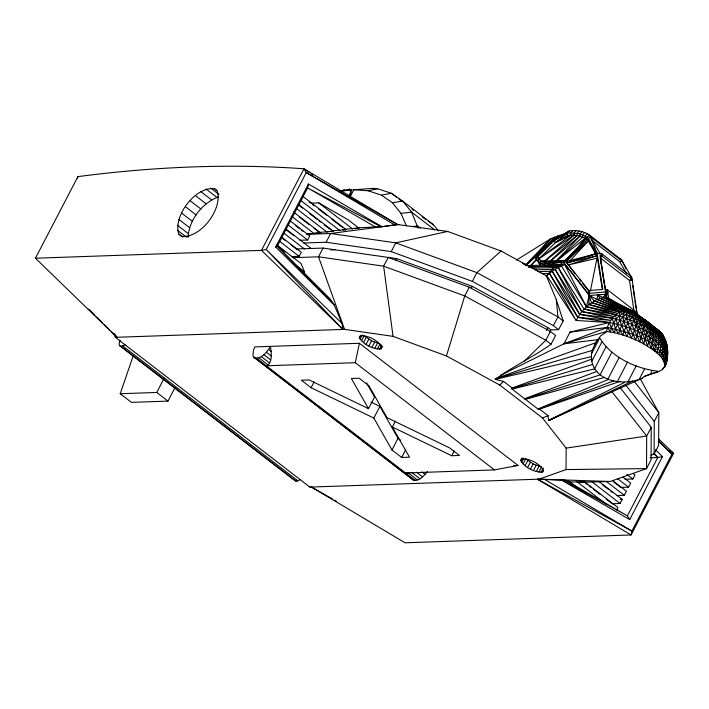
<?xml version="1.0" encoding="UTF-8"?>
<svg xmlns="http://www.w3.org/2000/svg" width="709" height="709" viewBox="0 0 709 709"><rect width="100%" height="100%" fill="white"/><g stroke="black" fill="none" stroke-linecap="round" stroke-linejoin="round"><path stroke-width="1.06" d="M115.354 337.324L309.877 487.101L539.079 479.16L566.057 469.571L566.163 448.123L542.5 417.973L499.774 385.067L446.44 355.945L393.052 336.35L344.556 329.375L115.354 337.324L113.688 333.354M620.038 387.504L651.234 427.279L651.075 459.857L646.528 468.596L610.298 481.482L578.792 482.306M651.004 455.134L654.115 454.026L654.265 421.447L658.821 412.709L640.324 378.925M214.508 188.709L217.176 191.022C222.998 208.987 200.55 238.667 181.415 236.319L178.739 234.005C172.925 216.041 195.374 186.361 214.508 188.709L216.981 190.615M188.089 237.471C188.948 219.914 202.198 202.792 218.602 196.854M631.914 277.91L631.116 276.368L601.87 253.849L599.938 253.29L597.173 253.414L563.478 262.295L541.011 261.134L537.697 256.755L535.322 257.704L540.462 265.131L535.322 257.704L553.64 239.731L569.46 230.904L554.234 240.519L537.697 256.755L538.831 258.891L555.386 242.673L567.43 235.344L567.457 233.101L569.46 230.904C576.825 229.955 584.712 231.267 590.659 235.937L621.385 259.698L631.914 277.91L637.391 315.425M586.662 239.066L580.024 236.062L574.06 235.113L538.831 258.891L570.816 235.087L570.851 232.836L572.845 230.647M544.609 261.116L574.06 235.113L574.086 232.871L576.089 230.673M549.794 261.577L577.126 235.441L577.153 233.199L579.156 231.001M555.829 261.275L580.024 236.062L580.051 233.819L582.054 231.621M578.544 246.829L585.244 238.171L585.271 235.929L587.274 233.731M587.389 238.765L587.406 237.267L589.409 235.078L599.938 253.29L606.124 296.823L612.177 301.015M660.292 332.565L662.241 333.496L665.326 340.674L667.47 349.865L667.399 352.869C668.552 342.287 662.578 333.212 654.292 327.372C668.507 334.692 670.049 353.72 664.519 367.094C671.822 356.281 661.958 345.017 653.024 339.487C639.722 331.183 624.806 325.493 609.421 322.524L576.098 320.468L581.717 311.597L588.833 304.471L589.294 293.278L590.048 290.46L602.712 289.458L597.173 253.414L590.322 236.655L565.959 261.665L588.878 290.566L588.124 293.384L591.483 302.557L619.666 312.164C636.301 318.749 655.027 325.697 665.086 341.472C668.853 348.695 668.108 357.655 665.396 365.108C661.887 374.494 648.815 372.03 642.292 378.189L548.536 420.472L548.084 415.696L539.505 409.093L537.998 409.04L512.049 389.064L512.12 388.009L591.776 359.117C589.959 352.506 594.434 346.019 597.005 340.178M600.612 260.123L600.31 255.719L602.242 256.277L631.462 278.779L632.268 280.321L629.503 280.463L600.284 257.961L602.242 256.277L601.87 253.849M667.072 351.487C667.648 346.426 665.911 341.49 663.846 336.952M574.946 273.701L566.952 262.915L597.51 255.603L590.482 290.548M359.339 337.732L360.225 335.862C368.423 335.33 377.498 340.134 381.903 347.038L381.017 348.917C372.819 349.448 363.744 344.636 359.339 337.732L360.243 336.013M520.947 459.698L521.771 458.962C529.969 458.422 539.044 463.234 543.449 470.138L542.562 472.017C534.364 472.549 525.289 467.736 520.885 460.832L521.851 457.97M666.814 357.221L666.93 355.227M537.697 256.755L539.319 262.977L563.478 262.295L589.268 295.529L597.111 299.464L606.124 296.823L630.806 310.657L597.563 294.864L597.111 299.464L588.833 304.471L617.663 313.449L586.316 306.625L561.324 265.813L528.285 266.868M340.125 190.898L349.723 189.197L351.221 193.344L349.218 197.191M494.492 469.907L355.262 362.698L266.336 365.782L268.224 365.055C272.531 359.924 271.255 352.488 270.466 346.364C267.178 351.77 261.94 359.038 254.797 357.965L253.53 356.866L252.883 355.067L253.583 349.909L254.894 346.905L359.392 343.28L518.075 465.467L494.492 469.907L405.566 472.992L409.846 472.54M667.018 356.078L666.761 358.222C669.305 349.457 665.441 339.903 660.859 332.432L666.398 343.298L667.399 352.869M594.585 344.813L600.452 336.013L606.647 331.83C607.533 319.236 620.003 307.086 633.066 311.029L652.962 326.344M666.903 358.789L667.337 356.76L665.396 365.108L662.401 369.717M77.511 178.553L77.928 176.612C152.79 166.854 228.608 163.362 303.966 168.777L397.563 224.523L447.671 231.444L501.05 251.03L546.258 275.712L555.129 269.234L564.621 264.439L586.316 306.625L615.669 314.725C636.921 322.338 677.414 334.471 665.396 365.108M394.869 225.001L306.253 172.553L266.203 249.488L261.488 250.374L303.966 168.777L306.253 172.553L397.563 224.523L381.921 226.632L308.442 184.039L307.617 187.92L277.281 246.209L275.677 246.989L334.32 305.145L342.004 323.428L342.952 329.437L261.488 250.374L35.45 258.209L77.928 176.612M355.262 362.698L359.392 343.28M586.316 306.625L589.268 295.529L605.849 294.208L607.835 292.542L605.876 291.957L588.124 293.384L563.478 262.295L559.853 264.501L555.812 265.91L544.042 262.844L545.248 264.962L539.319 262.977L541.011 261.134L565.33 260.451L576.355 249.985M446.44 355.945L464.758 295.937L469.314 287.198L550.361 331.457L555.59 335.49L551.044 344.228C533.203 356.99 512.722 366.509 495.201 379.404L503.541 381.398L512.12 388.009M175.052 387.504L167.971 401.108L131.44 402.366L120.202 393.725L133.398 355.333M607.835 292.542L606.266 296.929L605.849 294.208L603.067 297.425L628.555 310.276C648.841 320.619 676.492 338.778 664.856 365.489C663.225 354.863 652.005 349.236 643.79 343.971C632.251 337.714 619.675 333.07 606.594 331.466L563.965 343.785L500.651 375.274M119.989 340.125L119.05 344.113L119.626 345.673L294.696 480.48L296.034 481.154L297.931 480.853L300.155 479.612M664.758 365.596L665.884 362.769M606.124 296.823L616.936 304.037L619.4 304.498L633.066 311.029L631.923 314.158L632.339 317.198L643.79 343.971C645.403 336.048 651.172 323.65 642.345 318.173C650.897 325.263 654.15 336.562 662.631 343.679C668.348 349.076 667.869 357.097 664.705 363.699L666.15 361.723C658.369 338.796 628.422 332.308 607.436 327.434L570.027 332.122L563.965 343.785L597.917 339.691M654.168 350.698L651.225 347.64L657.181 352.231L654.168 350.698C657.154 343.298 656.534 335.144 654.239 327.709L650.313 324.305C662.516 332.025 669.163 347.711 664.076 361.767L665.866 359.791C668.791 349.883 666.416 339.168 659.53 331.404C664.484 338.202 667.577 346.302 666.566 354.784L665.148 357.735L662.977 359.702C665.503 350.024 665.095 338.202 658.209 330.385C664.59 336.881 671.077 351.141 661.408 357.531C663.589 348.323 664.049 336.5 656.88 329.366C664.085 335.295 670.617 349.918 659.397 355.289C662.109 345.983 661.727 333.319 653.636 326.858M658.191 371.516L644.1 376.55M120.202 393.725L156.742 392.458L163.823 378.854M275.677 246.989L308.442 184.039M291.328 256.605L299.118 256.339L301.236 252.253L281.5 237.063M299.827 240.289L307.609 240.014L309.736 235.937L289.999 220.738M348.474 196.455L351.93 189.817L348.279 189.852L349.723 189.197M546.258 275.712L556.273 299.579L563.176 320.911L558.63 329.658L550.84 329.924L547.827 327.611L472.327 286.374L396.748 258.643L323.074 248.07L318.518 256.809L344.556 329.375M303.656 243.019L326.105 242.239L330.66 233.491L399.176 224.461M350.37 196.384L353.826 189.746L372.757 188.399L377.649 188.745L391.368 193.273L402.756 201.126L433.571 224.85L438.339 230.779M395.365 421.19L392.334 427.022L409.474 457.199L401.684 457.473L391.962 449.985L373.838 418.071L311.083 387.708L314.122 381.876M326.105 242.239L391.226 251.606L395.782 242.868L447.671 231.444M395.737 260.593L396.748 258.643M360.048 339.186L362.299 334.87M361.475 340.861L364.178 335.676L371.605 340.834L380.042 343.865L377.348 349.041M363.531 342.633L366.225 337.449M366.066 344.388L368.76 339.212M368.91 346.01L371.605 340.834M371.87 347.383L374.574 342.208M374.751 348.42L377.445 343.236M379.483 349.209L381.734 344.893M381.017 348.917L382.364 346.32M311.083 387.708L301.36 380.219L309.142 379.944L368.494 408.668L374.565 397.013L366.526 382.86M373.838 418.071L379.909 406.417L370.94 402.074M391.226 251.606L472.345 281.367L476.9 272.628L501.05 251.03M471.308 288.315L472.327 286.374M391.962 449.985L398.033 438.322L379.909 406.417M401.684 457.473L405.734 449.701M392.334 427.022L451.686 455.736L454.212 450.88M546.311 330.527L547.827 327.611M549.829 331.874L550.84 329.924M550.361 331.457L545.815 340.205L524.119 361.342M558.63 329.658L553.401 325.626L557.948 316.888L556.273 299.579M520.885 460.832L522.241 458.244M521.594 462.286L523.845 457.97M523.02 463.961L525.724 458.776L533.15 463.925L541.587 466.956L538.893 472.141M525.077 465.733L527.771 460.549M527.611 467.488L530.305 462.312M530.456 469.11L533.15 463.925M591.395 353.906L599.717 337.918C611.592 357.664 636 368.662 658.306 371.294M533.416 470.484L536.119 465.299M642.292 378.189C625.276 385.705 596.535 382.754 591.785 361.333L601.781 342.137M536.296 471.52L538.991 466.336M594.408 369.141L605.938 347.002M541.029 472.309L543.28 467.993M542.562 472.017L543.466 470.289M611.902 352.16L600.062 374.91L524.935 399.105M607.746 379.421L619.276 357.274M617.566 381.176L627.554 361.989M627.846 381.974L636.168 365.986M639.226 379.191L644.543 368.99M650.242 374.352L652.094 370.798M651.234 427.279L646.688 436.017L646.528 468.596L566.057 469.571M616.679 510.001L617.947 507.555L584.721 481.969L569.132 481.952L572.597 484.61M606.284 499.118L612.292 503.744L620.074 503.479L622.201 499.393L599.025 481.553M616.538 495.582L624.319 495.316L626.446 491.24L612.611 480.587M613.914 482.138L620.783 487.429L628.573 487.154L630.691 483.077L622.972 477.13M625.028 479.266L632.818 479L634.945 474.915L633.19 473.568M654.115 454.026L658.661 445.287L658.821 412.709L634.404 381.584M662.472 456.64L657.757 457.527L627.412 515.815L629.707 519.591L662.472 456.64L655.462 449.692M605.876 291.957L607.427 289.751L636.327 312.075L637.125 313.617M633.066 311.029L630.558 311.322L629.326 312.953C621.128 316.179 616.546 324.651 614.419 332.769L611.424 328.081L609.421 322.524L577.782 317.34L549.44 273.382L541.747 273.63M254.797 357.965L413.48 480.153C419.391 481.331 424.035 475.73 427.314 471.574M588.957 256.259L597.173 253.414L587.406 237.267L565.33 260.451L565.959 261.665L587.406 237.267L580.051 233.819L570.851 232.836L567.457 233.101L554.234 240.519L553.64 239.731L557.584 238.082M584.757 232.534L582.763 234.723L582.727 236.974L555.936 261.373M569.619 261.302L588.204 240.945L588.426 238.578L596.101 254.292M536.74 259.024L530.749 265.467L536.474 259.849M555.475 238.906L558.47 235.689L564.984 233.917M554.589 237.116L525.856 265.636L525.998 264.528L550.627 238.809L558.47 235.689L525.856 265.636L550.627 238.809L516.444 260.061M563.478 262.295L565.33 260.451M559.259 237.488L562.246 234.555M499.774 385.067L503.541 381.398M565.959 261.665L588.204 240.945L595.95 254.345M535.375 269.863L555.129 269.234L581.717 311.597L613.941 316.471L583.941 309.009L558.169 267.435L553.764 267.506L546.825 275.695L576.098 320.468L549.44 273.382M550.742 260.939L580.024 236.062M556.033 261.479L585.244 238.171M544.716 261.249L577.126 235.441M554.234 240.519L555.386 242.673L567.457 233.101M119.626 345.673L120.964 346.355L125.085 344.813M549.776 420.118L555.12 417.22M548.536 420.472L624.54 382.399M555.386 242.673L570.816 235.087L574.06 235.113M549.05 420.366L632.579 381.087M537.998 409.04L608.038 379.554M542.5 417.973L548.084 415.696M524.651 398.759L596.845 371.401M563.965 343.785L607.436 327.434L610.405 331.998C612.337 322.143 619.657 311.632 630.558 311.322M538.636 409.137L613.852 380.866M495.786 378.544L596.109 342.624M539.505 409.093L620.472 381.212M597.51 255.603L568.095 265.06L597.395 258.111L602.34 289.538M566.952 262.915L597.173 253.414M340.045 191.164L344.282 189.906M511.978 388.603L592.564 364.479M495.369 379.04L592.609 350.308M525.396 399.335L604.617 377.383M512.049 389.064L594.275 368.955M570.027 332.122L609.421 322.524M495.201 379.404L591.164 356.707M353.826 189.746L368.175 190.774L377.649 188.745M368.175 190.774L381.415 195.152L391.368 193.273L396.508 197.235M555.812 265.91L564.621 264.439L526.831 265.6M381.415 195.152L392.414 202.721L402.756 201.126L411.601 212.142L434.714 229.929M566.163 448.123L646.688 436.017L612.097 391.926M341.286 191.2L351.93 189.817M591.262 239.757L619.648 261.621L622.298 261.284L626.144 268.835M342.651 229.45L358.94 228.103L348.128 219.772L318.766 202.88L311.951 203.12M306.501 233.997L320.672 232.924L293.553 212.044M314.034 228.36L319.263 232.392L333.425 231.32L298.622 204.52M324.208 224.771L332.025 230.788L346.187 229.716L302.84 196.331M559.011 261.222L562.166 260.841M392.414 202.721L400.948 213.356L411.601 212.142L418.159 228.218M357.433 227.881L381.921 226.632M588.878 290.566L590.048 290.46M567.43 235.344L570.816 235.087M411.22 226.552L417.743 226.118L420.313 228.094M354.075 228.271L358.94 228.103M343.262 229.813L346.187 229.716M325.644 231.586L328.559 231.488M331.484 231.391L333.425 231.32M314.831 233.128L320.672 232.924M307.139 234.307L330.66 233.491L395.782 242.868L476.9 272.628L557.948 316.888L563.176 320.911M296.344 248.992L323.074 248.07M330.651 249.905L334.958 249.754M292.861 257.695L318.518 256.809L383.64 266.176L464.758 295.937L545.815 340.205L551.044 344.228M302.646 272.052L304.595 271.99L301.041 263.535L276.563 244.685M523.818 264.608L525.998 264.528L522.311 263.128M531.883 268.268L553.764 267.506M537.865 271.68L552.222 271.219L579.661 314.379L610.812 320.379L577.782 317.34L552.222 271.219M451.686 455.736L459.467 455.47L449.745 447.982L386.99 417.619L368.866 385.705L359.144 378.216L351.354 378.482L368.494 408.668M650.126 457.792L657.757 457.527L654.017 453.521M513.679 465.618L518.075 465.467M567.182 481.455L569.123 481.393L576.116 486.773M578.881 482.173L584.721 481.969M620.251 499.464L622.201 499.393M528.391 266.947L561.324 265.813M658.519 438.774L673.55 453.361L631.072 534.958L537.466 479.213L565.614 480.259L627.412 515.815L562.441 480.055M539.079 479.16L610.298 481.482M567.173 481.322L569.123 481.393M309.877 487.101L312.075 487.18M559.853 264.501L548.988 262.702L550.166 264.794M395.462 224.159L397.563 224.523M583.941 309.009L615.669 314.725C616.041 321.983 618.851 329.003 622.856 335.02C625.595 327.15 628.874 317.721 637.107 314.14L649.63 337.413L654.487 349.927C658.794 349.032 662.755 345.558 663.252 341.038L659.007 332.158L655.55 328.347C664.049 333.7 669.199 348.713 656.977 353.002C659.645 344.095 660.176 331.085 651.633 325.325L655.931 329.198L658.36 333.133L657.89 335.215L656.25 337.245C642.921 328.232 627.793 322.054 612.204 318.226L581.717 311.597L558.169 267.435M649.639 323.446L646.324 321.239L652.431 326.229L648.983 323.286L651.234 324.678L654.496 329.676L648.168 322.311L645.004 320.22L654.239 327.709L656.507 331.404L655.683 333.248L646.635 321.186L643.675 319.201L650.472 324.819C654.77 331.936 653.361 340.869 651.004 348.403C647.583 335.942 639.81 325.307 635.778 313.112C625.967 314.805 621.217 325.227 618.585 333.779L615.563 328.941L612.204 318.226L579.661 314.379L555.129 269.234M588.833 304.471L619.666 312.164C618.461 320.831 622.998 329.18 627.164 336.465C629.689 328.843 632.623 320.885 638.428 315.159C645.926 324.288 651.553 335.118 655.479 346.258L660.77 341.552L661.692 339.124L659.007 332.158L654.292 327.372M591.483 302.557L621.846 311.411L594.248 300.882L589.268 295.529M594.248 300.882L624.017 310.666L636.966 316.675L648.425 323.419C651.633 330.633 649.621 338.902 647.53 346.152C644.33 334.426 635.113 324.385 634.449 312.093L629.326 312.953L629.22 315.842L631.852 324.474L639.837 341.88C641.494 334.488 645.58 326.539 643.409 318.944L641.025 317.153L650.038 329.588L656.179 341.596L658.634 339.407L659.902 337.183L660.052 334.852L657.527 330.686L654.247 327.141M469.314 287.198L388.195 257.438L383.64 266.176L393.052 336.35M600.053 298.312L628.555 310.276L626.694 311.792C624.868 321.806 631.905 331.094 635.716 339.921L641.769 319.307L641.716 317.827L639.757 316.179L631.471 338.104C627.633 329.836 620.393 320.043 624.017 310.666L597.111 299.464L626.286 310.471L600.053 298.312L597.563 294.864M372.757 188.399L373.634 188.762M380.937 226.738L307.617 187.92L375.965 227.243M472.345 281.367L553.401 325.626M537.466 479.213L631.896 531.076L631.072 534.958L405.034 542.793L311.437 487.048L332.583 499.083M334.506 500.182L336.429 501.272M309.115 202.083L310.985 203.155M561.395 479.993L629.707 519.591M544.521 479.364L631.896 531.076L671.946 454.141L673.55 453.361L669.314 449.825M618.895 258.076L621.385 259.698M422.183 217.007L425.684 219.418M428.316 221.226L433.571 224.85M303.966 168.777L309.381 172.509M311.189 173.749L312.997 174.99M590.322 236.655L622.298 261.284M399.07 199.211L401.64 201.188M411.911 209.093L413.622 210.413M318.766 202.88L352.568 228.91M312.713 204.493L314.45 205.823M318.784 209.164L326.583 215.164M331.777 219.17L342.181 227.181M300.731 200.425L339.806 230.514M299.889 206.044L302.495 208.047M309.443 213.4L317.26 219.418M318.997 220.756L320.734 222.094M296.522 208.614L327.053 232.127M299.207 216.945L308.796 224.336M292.081 216.626L314.291 233.731M626.836 474.392L632.818 479M295.396 225.444L299.668 228.741M301.378 230.053L303.089 231.364M287.872 224.815L307.609 240.014M617.415 478.566L628.573 487.154M285.816 228.954L310.888 248.256M286.099 229.716L293.818 235.663M283.697 233.031L304.445 249.01M606.168 481.34L624.319 495.316M282.829 238.632L285.417 240.626M290.61 244.623L296.654 249.276M602.703 484.938L608.756 489.591M610.484 490.929L612.213 492.259M210.706 188.027L218.939 194.363M279.381 241.14L299.118 256.339M591.758 481.668L620.074 503.479M206.044 189.002L216.741 197.244M277.6 246.032L285.319 251.979M585.687 483.263L587.398 484.584M589.117 485.904L590.836 487.225M593.406 489.21L600.275 494.492M200.824 191.59L211.521 199.823M294.217 263.996L304.595 271.99M576.922 481.677L606.319 504.312M195.409 195.595L206.106 203.838M190.172 200.762L200.869 208.995M185.457 206.727L196.154 214.96M181.601 213.081L192.299 221.314M178.863 219.4L189.56 227.633M177.418 225.249L188.115 233.491M177.383 230.23L186.432 237.205M178.739 234.005L182.86 237.178M398.033 438.322L400.461 440.2M268.622 349.386L271.148 351.327M266.389 352.231L271.246 355.971M421.828 471.919L425.072 474.418M263.89 354.686L270.767 359.977M416.555 472.238L422.573 476.873M261.311 356.592L269.739 363.079M411.574 472.291L419.994 478.779M258.829 357.823L268.224 365.055M408.118 472.779L417.512 480.011M256.605 358.293L415.288 480.48M253.53 356.866L413.48 480.153M122.87 346.054L297.931 480.853M120.964 346.355L296.034 481.154M156.742 392.458L167.971 401.108M35.45 258.209L116.914 337.271L114.592 333.895M658.475 440.998L671.946 454.141L658.634 440.83M342.004 323.428L266.203 249.488L342.952 329.437M653.858 453.645L657.757 457.527M88.731 309.089L94.988 315.354M96.557 316.914L102.823 323.18M104.391 324.749L109.868 330.226M111.437 331.785L116.914 337.271M333.345 303.647L277.281 246.209L330.137 298.941L334.32 305.145M579.74 279.754L581.114 281.482M582.479 283.21L588.647 290.982M625.781 385.138L654.265 421.447M619.648 261.621L626.517 273.488M400.948 213.356L406.443 225.879M662.241 333.496L666.912 346.01L667.559 351.416M600.284 257.961L605.459 289.237L607.427 289.751L608.676 298.321M600.948 262.286L601.285 264.439M601.622 266.602L601.95 268.764M602.287 270.918L602.623 273.08M602.96 275.243L603.456 278.477M603.793 280.64L604.13 282.794M604.458 284.956L604.795 287.118M632.72 285.594L633.19 288.855M633.509 291.018L634.617 298.613M634.936 300.784L636.044 308.38M636.354 310.542L636.673 312.713M631.116 276.368L631.462 278.779L629.503 280.463L633.89 310.542M636.327 312.075L636.717 314.787M591.776 359.117L591.785 361.333"/></g></svg>
